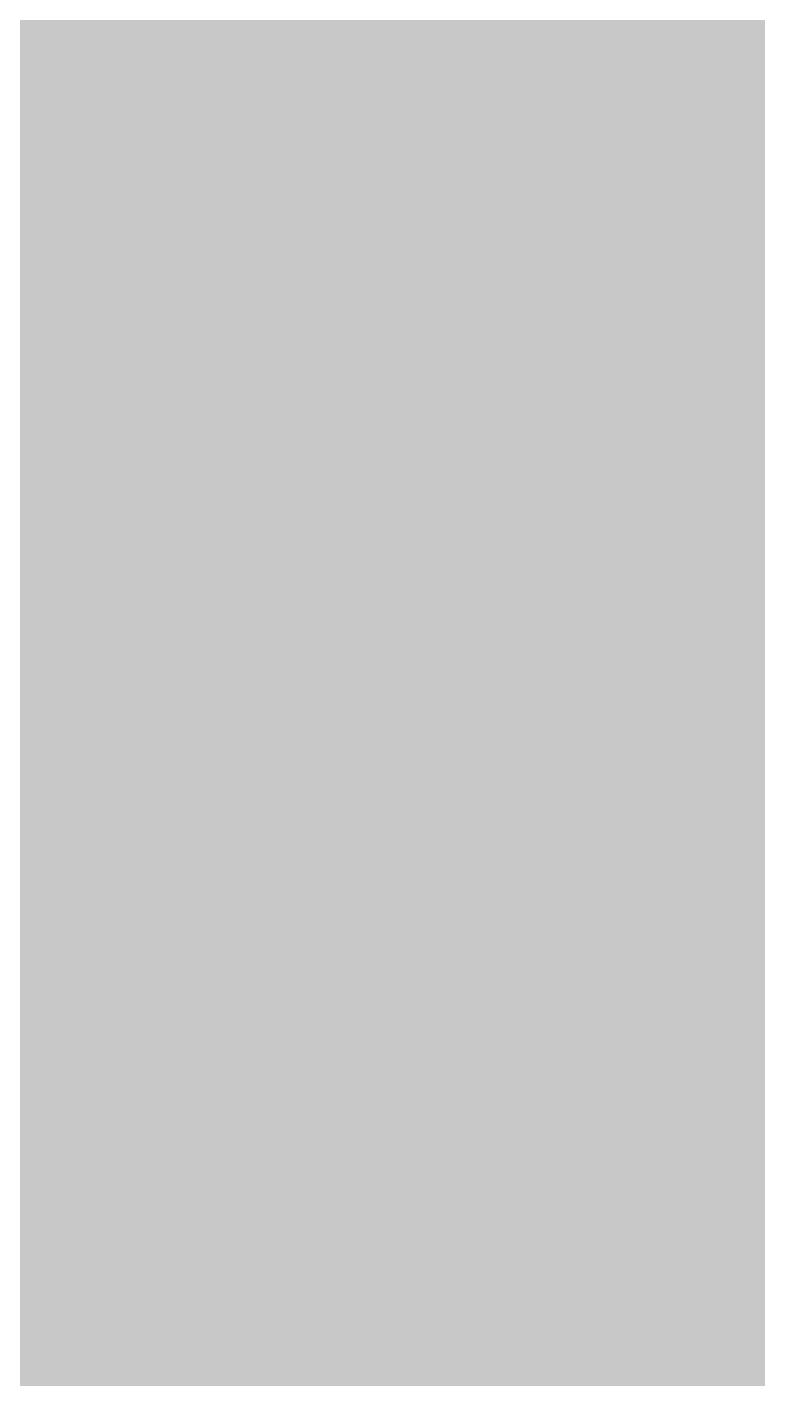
# Model space of a CAD drawing. Header units: inches. Extents: x 0 to 594, y 0 to 420.
# Drawn here: x 549.845 to 550.255, y 192.323 to 193.08 of the extents above; entities that cross this region are included whole.
import ezdxf

# ---------------------------------------------------------------- set-up
doc = ezdxf.new("R2010")
doc.units = ezdxf.units.IN
doc.layers.add('Sheet', color=255, linetype='Continuous')

msp = doc.modelspace()

# ---------------------------------------------------------------- linework, layer by layer
at = {"layer": 'Sheet'}
for points in [[(550.00996, 196.58383, 0.29972, 0.29972, 0), (550.00996, 192.48507, 0.29972, 0.29972, 0)], [(549.67398, 192.88823, 0.29972, 0.29972, 0), (549.69638, 192.91062, 0.29972, 0.29972, 0), (549.71878, 192.91062, 0.29972, 0.29972, 0), (549.74118, 192.93302, 0.29972, 0.29972, 0), (549.76358, 192.93302, 0.29972, 0.29972, 0), (549.78597, 192.95542, 0.29972, 0.29972, 0), (549.80837, 192.95542, 0.29972, 0.29972, 0), (549.83077, 192.97782, 0.29972, 0.29972, 0), (549.85317, 192.97782, 0.29972, 0.29972, 0), (549.87557, 192.97782, 0.29972, 0.29972, 0), (549.89796, 193.00021, 0.29972, 0.29972, 0), (549.92036, 193.00021, 0.29972, 0.29972, 0), (549.96516, 193.00021, 0.29972, 0.29972, 0), (549.98756, 193.00021, 0.29972, 0.29972, 0), (550.00996, 193.00021, 0.29972, 0.29972, 0)], [(549.67398, 192.88823, 0.29972, 0.29972, 0), (549.69638, 192.91062, 0.29972, 0.29972, 0), (549.71878, 192.91062, 0.29972, 0.29972, 0), (549.74118, 192.93302, 0.29972, 0.29972, 0), (549.76358, 192.93302, 0.29972, 0.29972, 0), (549.78597, 192.95542, 0.29972, 0.29972, 0), (549.80837, 192.95542, 0.29972, 0.29972, 0), (549.83077, 192.97782, 0.29972, 0.29972, 0), (549.85317, 192.97782, 0.29972, 0.29972, 0), (549.87557, 192.97782, 0.29972, 0.29972, 0), (549.89796, 193.00021, 0.29972, 0.29972, 0), (549.92036, 193.00021, 0.29972, 0.29972, 0), (549.96516, 193.00021, 0.29972, 0.29972, 0), (549.98756, 193.00021, 0.29972, 0.29972, 0), (550.00996, 193.00021, 0.29972, 0.29972, 0)], [(549.67398, 192.88823, 0.29972, 0.29972, 0), (549.69638, 192.91062, 0.29972, 0.29972, 0), (549.71878, 192.91062, 0.29972, 0.29972, 0), (549.74118, 192.93302, 0.29972, 0.29972, 0), (549.76358, 192.93302, 0.29972, 0.29972, 0), (549.78597, 192.95542, 0.29972, 0.29972, 0), (549.80837, 192.95542, 0.29972, 0.29972, 0), (549.83077, 192.97782, 0.29972, 0.29972, 0), (549.85317, 192.97782, 0.29972, 0.29972, 0), (549.87557, 192.97782, 0.29972, 0.29972, 0), (549.89796, 193.00021, 0.29972, 0.29972, 0), (549.92036, 193.00021, 0.29972, 0.29972, 0), (549.96516, 193.00021, 0.29972, 0.29972, 0), (549.98756, 193.00021, 0.29972, 0.29972, 0), (550.00996, 193.00021, 0.29972, 0.29972, 0)], [(549.67398, 192.88823, 0.29972, 0.29972, 0), (549.69638, 192.91062, 0.29972, 0.29972, 0), (549.71878, 192.91062, 0.29972, 0.29972, 0), (549.74118, 192.93302, 0.29972, 0.29972, 0), (549.76358, 192.93302, 0.29972, 0.29972, 0), (549.78597, 192.95542, 0.29972, 0.29972, 0), (549.80837, 192.95542, 0.29972, 0.29972, 0), (549.83077, 192.97782, 0.29972, 0.29972, 0), (549.85317, 192.97782, 0.29972, 0.29972, 0), (549.87557, 192.97782, 0.29972, 0.29972, 0), (549.89796, 193.00021, 0.29972, 0.29972, 0), (549.92036, 193.00021, 0.29972, 0.29972, 0), (549.96516, 193.00021, 0.29972, 0.29972, 0), (549.98756, 193.00021, 0.29972, 0.29972, 0), (550.00996, 193.00021, 0.29972, 0.29972, 0)], [(549.67398, 192.88823, 0.29972, 0.29972, 0), (549.69638, 192.91062, 0.29972, 0.29972, 0), (549.71878, 192.91062, 0.29972, 0.29972, 0), (549.74118, 192.93302, 0.29972, 0.29972, 0), (549.76358, 192.93302, 0.29972, 0.29972, 0), (549.78597, 192.95542, 0.29972, 0.29972, 0), (549.80837, 192.95542, 0.29972, 0.29972, 0), (549.83077, 192.97782, 0.29972, 0.29972, 0), (549.85317, 192.97782, 0.29972, 0.29972, 0), (549.87557, 192.97782, 0.29972, 0.29972, 0), (549.89796, 193.00021, 0.29972, 0.29972, 0), (549.92036, 193.00021, 0.29972, 0.29972, 0), (549.96516, 193.00021, 0.29972, 0.29972, 0), (549.98756, 193.00021, 0.29972, 0.29972, 0), (550.00996, 193.00021, 0.29972, 0.29972, 0)], [(549.67398, 192.88823, 0.29972, 0.29972, 0), (549.69638, 192.91062, 0.29972, 0.29972, 0), (549.71878, 192.91062, 0.29972, 0.29972, 0), (549.74118, 192.93302, 0.29972, 0.29972, 0), (549.76358, 192.93302, 0.29972, 0.29972, 0), (549.78597, 192.95542, 0.29972, 0.29972, 0), (549.80837, 192.95542, 0.29972, 0.29972, 0), (549.83077, 192.97782, 0.29972, 0.29972, 0), (549.85317, 192.97782, 0.29972, 0.29972, 0), (549.87557, 192.97782, 0.29972, 0.29972, 0), (549.89796, 193.00021, 0.29972, 0.29972, 0), (549.92036, 193.00021, 0.29972, 0.29972, 0), (549.96516, 193.00021, 0.29972, 0.29972, 0), (549.98756, 193.00021, 0.29972, 0.29972, 0), (550.00996, 193.00021, 0.29972, 0.29972, 0)], [(549.67398, 192.88823, 0.29972, 0.29972, 0), (549.69638, 192.91062, 0.29972, 0.29972, 0), (549.71878, 192.91062, 0.29972, 0.29972, 0), (549.74118, 192.93302, 0.29972, 0.29972, 0), (549.76358, 192.93302, 0.29972, 0.29972, 0), (549.78597, 192.95542, 0.29972, 0.29972, 0), (549.80837, 192.95542, 0.29972, 0.29972, 0), (549.83077, 192.97782, 0.29972, 0.29972, 0), (549.85317, 192.97782, 0.29972, 0.29972, 0), (549.87557, 192.97782, 0.29972, 0.29972, 0), (549.89796, 193.00021, 0.29972, 0.29972, 0), (549.92036, 193.00021, 0.29972, 0.29972, 0), (549.96516, 193.00021, 0.29972, 0.29972, 0), (549.98756, 193.00021, 0.29972, 0.29972, 0), (550.00996, 193.00021, 0.29972, 0.29972, 0)], [(549.67398, 192.88823, 0.29972, 0.29972, 0), (549.69638, 192.91062, 0.29972, 0.29972, 0), (549.71878, 192.91062, 0.29972, 0.29972, 0), (549.74118, 192.93302, 0.29972, 0.29972, 0), (549.76358, 192.93302, 0.29972, 0.29972, 0), (549.78597, 192.95542, 0.29972, 0.29972, 0), (549.80837, 192.95542, 0.29972, 0.29972, 0), (549.83077, 192.97782, 0.29972, 0.29972, 0), (549.85317, 192.97782, 0.29972, 0.29972, 0), (549.87557, 192.97782, 0.29972, 0.29972, 0), (549.89796, 193.00021, 0.29972, 0.29972, 0), (549.92036, 193.00021, 0.29972, 0.29972, 0), (549.96516, 193.00021, 0.29972, 0.29972, 0), (549.98756, 193.00021, 0.29972, 0.29972, 0), (550.00996, 193.00021, 0.29972, 0.29972, 0)], [(550.00996, 193.00021, 0.29972, 0.29972, 0), (550.00996, 193.00021, 0.29972, 0.29972, 0)], [(550.00996, 193.00021, 0.29972, 0.29972, 0), (550.03235, 193.00021, 0.29972, 0.29972, 0), (550.05475, 193.00021, 0.29972, 0.29972, 0), (550.09955, 193.00021, 0.29972, 0.29972, 0), (550.12195, 193.00021, 0.29972, 0.29972, 0), (550.14434, 192.97782, 0.29972, 0.29972, 0), (550.16674, 192.97782, 0.29972, 0.29972, 0), (550.18914, 192.97782, 0.29972, 0.29972, 0), (550.21154, 192.95542, 0.29972, 0.29972, 0), (550.23394, 192.95542, 0.29972, 0.29972, 0), (550.25634, 192.93302, 0.29972, 0.29972, 0), (550.27873, 192.93302, 0.29972, 0.29972, 0), (550.30113, 192.91062, 0.29972, 0.29972, 0), (550.32353, 192.91062, 0.29972, 0.29972, 0), (550.34593, 192.88823, 0.29972, 0.29972, 0), (550.36833, 192.86583, 0.29972, 0.29972, 0), (550.36833, 192.84343, 0.29972, 0.29972, 0), (550.39072, 192.84343, 0.29972, 0.29972, 0), (550.41312, 192.82103, 0.29972, 0.29972, 0)], [(550.00996, 193.00021, 0.29972, 0.29972, 0), (550.00996, 193.00021, 0.29972, 0.29972, 0)], [(550.00996, 193.00021, 0.29972, 0.29972, 0), (550.03235, 193.00021, 0.29972, 0.29972, 0), (550.05475, 193.00021, 0.29972, 0.29972, 0), (550.09955, 193.00021, 0.29972, 0.29972, 0), (550.12195, 193.00021, 0.29972, 0.29972, 0), (550.14434, 192.97782, 0.29972, 0.29972, 0), (550.16674, 192.97782, 0.29972, 0.29972, 0), (550.18914, 192.97782, 0.29972, 0.29972, 0), (550.21154, 192.95542, 0.29972, 0.29972, 0), (550.23394, 192.95542, 0.29972, 0.29972, 0), (550.25634, 192.93302, 0.29972, 0.29972, 0), (550.27873, 192.93302, 0.29972, 0.29972, 0), (550.30113, 192.91062, 0.29972, 0.29972, 0), (550.32353, 192.91062, 0.29972, 0.29972, 0), (550.34593, 192.88823, 0.29972, 0.29972, 0), (550.36833, 192.86583, 0.29972, 0.29972, 0), (550.36833, 192.84343, 0.29972, 0.29972, 0), (550.39072, 192.84343, 0.29972, 0.29972, 0), (550.41312, 192.82103, 0.29972, 0.29972, 0)], [(550.00996, 193.00021, 0.29972, 0.29972, 0), (550.00996, 193.00021, 0.29972, 0.29972, 0)], [(550.00996, 193.00021, 0.29972, 0.29972, 0), (550.03235, 193.00021, 0.29972, 0.29972, 0), (550.05475, 193.00021, 0.29972, 0.29972, 0), (550.09955, 193.00021, 0.29972, 0.29972, 0), (550.12195, 193.00021, 0.29972, 0.29972, 0), (550.14434, 192.97782, 0.29972, 0.29972, 0), (550.16674, 192.97782, 0.29972, 0.29972, 0), (550.18914, 192.97782, 0.29972, 0.29972, 0), (550.21154, 192.95542, 0.29972, 0.29972, 0), (550.23394, 192.95542, 0.29972, 0.29972, 0), (550.25634, 192.93302, 0.29972, 0.29972, 0), (550.27873, 192.93302, 0.29972, 0.29972, 0), (550.30113, 192.91062, 0.29972, 0.29972, 0), (550.32353, 192.91062, 0.29972, 0.29972, 0), (550.34593, 192.88823, 0.29972, 0.29972, 0), (550.36833, 192.86583, 0.29972, 0.29972, 0), (550.36833, 192.84343, 0.29972, 0.29972, 0), (550.39072, 192.84343, 0.29972, 0.29972, 0), (550.41312, 192.82103, 0.29972, 0.29972, 0)], [(550.00996, 193.00021, 0.29972, 0.29972, 0), (550.00996, 193.00021, 0.29972, 0.29972, 0)], [(550.00996, 193.00021, 0.29972, 0.29972, 0), (550.03235, 193.00021, 0.29972, 0.29972, 0), (550.05475, 193.00021, 0.29972, 0.29972, 0), (550.09955, 193.00021, 0.29972, 0.29972, 0), (550.12195, 193.00021, 0.29972, 0.29972, 0), (550.14434, 192.97782, 0.29972, 0.29972, 0), (550.16674, 192.97782, 0.29972, 0.29972, 0), (550.18914, 192.97782, 0.29972, 0.29972, 0), (550.21154, 192.95542, 0.29972, 0.29972, 0), (550.23394, 192.95542, 0.29972, 0.29972, 0), (550.25634, 192.93302, 0.29972, 0.29972, 0), (550.27873, 192.93302, 0.29972, 0.29972, 0), (550.30113, 192.91062, 0.29972, 0.29972, 0), (550.32353, 192.91062, 0.29972, 0.29972, 0), (550.34593, 192.88823, 0.29972, 0.29972, 0), (550.36833, 192.86583, 0.29972, 0.29972, 0), (550.36833, 192.84343, 0.29972, 0.29972, 0), (550.39072, 192.84343, 0.29972, 0.29972, 0), (550.41312, 192.82103, 0.29972, 0.29972, 0)], [(550.00996, 193.00021, 0.29972, 0.29972, 0), (550.00996, 193.00021, 0.29972, 0.29972, 0)], [(550.00996, 193.00021, 0.29972, 0.29972, 0), (550.03235, 193.00021, 0.29972, 0.29972, 0), (550.05475, 193.00021, 0.29972, 0.29972, 0), (550.09955, 193.00021, 0.29972, 0.29972, 0), (550.12195, 193.00021, 0.29972, 0.29972, 0), (550.14434, 192.97782, 0.29972, 0.29972, 0), (550.16674, 192.97782, 0.29972, 0.29972, 0), (550.18914, 192.97782, 0.29972, 0.29972, 0), (550.21154, 192.95542, 0.29972, 0.29972, 0), (550.23394, 192.95542, 0.29972, 0.29972, 0), (550.25634, 192.93302, 0.29972, 0.29972, 0), (550.27873, 192.93302, 0.29972, 0.29972, 0), (550.30113, 192.91062, 0.29972, 0.29972, 0), (550.32353, 192.91062, 0.29972, 0.29972, 0), (550.34593, 192.88823, 0.29972, 0.29972, 0), (550.36833, 192.86583, 0.29972, 0.29972, 0), (550.36833, 192.84343, 0.29972, 0.29972, 0), (550.39072, 192.84343, 0.29972, 0.29972, 0), (550.41312, 192.82103, 0.29972, 0.29972, 0)], [(550.00996, 193.00021, 0.29972, 0.29972, 0), (550.00996, 193.00021, 0.29972, 0.29972, 0)], [(550.00996, 193.00021, 0.29972, 0.29972, 0), (550.03235, 193.00021, 0.29972, 0.29972, 0), (550.05475, 193.00021, 0.29972, 0.29972, 0), (550.09955, 193.00021, 0.29972, 0.29972, 0), (550.12195, 193.00021, 0.29972, 0.29972, 0), (550.14434, 192.97782, 0.29972, 0.29972, 0), (550.16674, 192.97782, 0.29972, 0.29972, 0), (550.18914, 192.97782, 0.29972, 0.29972, 0), (550.21154, 192.95542, 0.29972, 0.29972, 0), (550.23394, 192.95542, 0.29972, 0.29972, 0), (550.25634, 192.93302, 0.29972, 0.29972, 0), (550.27873, 192.93302, 0.29972, 0.29972, 0), (550.30113, 192.91062, 0.29972, 0.29972, 0), (550.32353, 192.91062, 0.29972, 0.29972, 0), (550.34593, 192.88823, 0.29972, 0.29972, 0), (550.36833, 192.86583, 0.29972, 0.29972, 0), (550.36833, 192.84343, 0.29972, 0.29972, 0), (550.39072, 192.84343, 0.29972, 0.29972, 0), (550.41312, 192.82103, 0.29972, 0.29972, 0)], [(550.00996, 193.00021, 0.29972, 0.29972, 0), (550.00996, 193.00021, 0.29972, 0.29972, 0)], [(550.00996, 193.00021, 0.29972, 0.29972, 0), (550.03235, 193.00021, 0.29972, 0.29972, 0), (550.05475, 193.00021, 0.29972, 0.29972, 0), (550.09955, 193.00021, 0.29972, 0.29972, 0), (550.12195, 193.00021, 0.29972, 0.29972, 0), (550.14434, 192.97782, 0.29972, 0.29972, 0), (550.16674, 192.97782, 0.29972, 0.29972, 0), (550.18914, 192.97782, 0.29972, 0.29972, 0), (550.21154, 192.95542, 0.29972, 0.29972, 0), (550.23394, 192.95542, 0.29972, 0.29972, 0), (550.25634, 192.93302, 0.29972, 0.29972, 0), (550.27873, 192.93302, 0.29972, 0.29972, 0), (550.30113, 192.91062, 0.29972, 0.29972, 0), (550.32353, 192.91062, 0.29972, 0.29972, 0), (550.34593, 192.88823, 0.29972, 0.29972, 0), (550.36833, 192.86583, 0.29972, 0.29972, 0), (550.36833, 192.84343, 0.29972, 0.29972, 0), (550.39072, 192.84343, 0.29972, 0.29972, 0), (550.41312, 192.82103, 0.29972, 0.29972, 0)], [(550.00996, 193.00021, 0.29972, 0.29972, 0), (550.00996, 193.00021, 0.29972, 0.29972, 0)], [(550.00996, 193.00021, 0.29972, 0.29972, 0), (550.03235, 193.00021, 0.29972, 0.29972, 0), (550.05475, 193.00021, 0.29972, 0.29972, 0), (550.09955, 193.00021, 0.29972, 0.29972, 0), (550.12195, 193.00021, 0.29972, 0.29972, 0), (550.14434, 192.97782, 0.29972, 0.29972, 0), (550.16674, 192.97782, 0.29972, 0.29972, 0), (550.18914, 192.97782, 0.29972, 0.29972, 0), (550.21154, 192.95542, 0.29972, 0.29972, 0), (550.23394, 192.95542, 0.29972, 0.29972, 0), (550.25634, 192.93302, 0.29972, 0.29972, 0), (550.27873, 192.93302, 0.29972, 0.29972, 0), (550.30113, 192.91062, 0.29972, 0.29972, 0), (550.32353, 192.91062, 0.29972, 0.29972, 0), (550.34593, 192.88823, 0.29972, 0.29972, 0), (550.36833, 192.86583, 0.29972, 0.29972, 0), (550.36833, 192.84343, 0.29972, 0.29972, 0), (550.39072, 192.84343, 0.29972, 0.29972, 0), (550.41312, 192.82103, 0.29972, 0.29972, 0)], [(549.78597, 192.95542, 0.09906, 0.09906, 0), (549.80837, 192.95542, 0.09906, 0.09906, 0), (549.83077, 192.97782, 0.09906, 0.09906, 0), (549.85317, 192.97782, 0.09906, 0.09906, 0), (549.87557, 192.97782, 0.09906, 0.09906, 0), (549.89796, 193.00021, 0.09906, 0.09906, 0), (549.92036, 193.00021, 0.09906, 0.09906, 0), (549.96516, 193.00021, 0.09906, 0.09906, 0), (549.98756, 193.00021, 0.09906, 0.09906, 0), (550.00996, 193.00021, 0.09906, 0.09906, 0)], [(549.78597, 192.95542, 0.09906, 0.09906, 0), (549.80837, 192.95542, 0.09906, 0.09906, 0), (549.83077, 192.97782, 0.09906, 0.09906, 0), (549.85317, 192.97782, 0.09906, 0.09906, 0), (549.87557, 192.97782, 0.09906, 0.09906, 0), (549.89796, 193.00021, 0.09906, 0.09906, 0), (549.92036, 193.00021, 0.09906, 0.09906, 0), (549.96516, 193.00021, 0.09906, 0.09906, 0), (549.98756, 193.00021, 0.09906, 0.09906, 0), (550.00996, 193.00021, 0.09906, 0.09906, 0)], [(549.78597, 192.95542, 0.09906, 0.09906, 0), (549.80837, 192.95542, 0.09906, 0.09906, 0), (549.83077, 192.97782, 0.09906, 0.09906, 0), (549.85317, 192.97782, 0.09906, 0.09906, 0), (549.87557, 192.97782, 0.09906, 0.09906, 0), (549.89796, 193.00021, 0.09906, 0.09906, 0), (549.92036, 193.00021, 0.09906, 0.09906, 0), (549.96516, 193.00021, 0.09906, 0.09906, 0), (549.98756, 193.00021, 0.09906, 0.09906, 0), (550.00996, 193.00021, 0.09906, 0.09906, 0)], [(549.78597, 192.95542, 0.09906, 0.09906, 0), (549.80837, 192.95542, 0.09906, 0.09906, 0), (549.83077, 192.97782, 0.09906, 0.09906, 0), (549.85317, 192.97782, 0.09906, 0.09906, 0), (549.87557, 192.97782, 0.09906, 0.09906, 0), (549.89796, 193.00021, 0.09906, 0.09906, 0), (549.92036, 193.00021, 0.09906, 0.09906, 0), (549.96516, 193.00021, 0.09906, 0.09906, 0), (549.98756, 193.00021, 0.09906, 0.09906, 0), (550.00996, 193.00021, 0.09906, 0.09906, 0)], [(549.78597, 192.95542, 0.09906, 0.09906, 0), (549.80837, 192.95542, 0.09906, 0.09906, 0), (549.83077, 192.97782, 0.09906, 0.09906, 0), (549.85317, 192.97782, 0.09906, 0.09906, 0), (549.87557, 192.97782, 0.09906, 0.09906, 0), (549.89796, 193.00021, 0.09906, 0.09906, 0), (549.92036, 193.00021, 0.09906, 0.09906, 0), (549.96516, 193.00021, 0.09906, 0.09906, 0), (549.98756, 193.00021, 0.09906, 0.09906, 0), (550.00996, 193.00021, 0.09906, 0.09906, 0)], [(549.78597, 192.95542, 0.09906, 0.09906, 0), (549.80837, 192.95542, 0.09906, 0.09906, 0), (549.83077, 192.97782, 0.09906, 0.09906, 0), (549.85317, 192.97782, 0.09906, 0.09906, 0), (549.87557, 192.97782, 0.09906, 0.09906, 0), (549.89796, 193.00021, 0.09906, 0.09906, 0), (549.92036, 193.00021, 0.09906, 0.09906, 0), (549.96516, 193.00021, 0.09906, 0.09906, 0), (549.98756, 193.00021, 0.09906, 0.09906, 0), (550.00996, 193.00021, 0.09906, 0.09906, 0)], [(549.78597, 192.95542, 0.09906, 0.09906, 0), (549.80837, 192.95542, 0.09906, 0.09906, 0), (549.83077, 192.97782, 0.09906, 0.09906, 0), (549.85317, 192.97782, 0.09906, 0.09906, 0), (549.87557, 192.97782, 0.09906, 0.09906, 0), (549.89796, 193.00021, 0.09906, 0.09906, 0), (549.92036, 193.00021, 0.09906, 0.09906, 0), (549.96516, 193.00021, 0.09906, 0.09906, 0), (549.98756, 193.00021, 0.09906, 0.09906, 0), (550.00996, 193.00021, 0.09906, 0.09906, 0)], [(549.78597, 192.95542, 0.09906, 0.09906, 0), (549.80837, 192.95542, 0.09906, 0.09906, 0), (549.83077, 192.97782, 0.09906, 0.09906, 0), (549.85317, 192.97782, 0.09906, 0.09906, 0), (549.87557, 192.97782, 0.09906, 0.09906, 0), (549.89796, 193.00021, 0.09906, 0.09906, 0), (549.92036, 193.00021, 0.09906, 0.09906, 0), (549.96516, 193.00021, 0.09906, 0.09906, 0), (549.98756, 193.00021, 0.09906, 0.09906, 0), (550.00996, 193.00021, 0.09906, 0.09906, 0)], [(550.00996, 193.00021, 0.09906, 0.09906, 0), (550.00996, 193.00021, 0.09906, 0.09906, 0)], [(550.00996, 193.00021, 0.09906, 0.09906, 0), (550.03235, 193.00021, 0.09906, 0.09906, 0), (550.05475, 193.00021, 0.09906, 0.09906, 0), (550.09955, 193.00021, 0.09906, 0.09906, 0), (550.12195, 193.00021, 0.09906, 0.09906, 0), (550.14434, 192.97782, 0.09906, 0.09906, 0), (550.16674, 192.97782, 0.09906, 0.09906, 0), (550.18914, 192.97782, 0.09906, 0.09906, 0), (550.21154, 192.95542, 0.09906, 0.09906, 0), (550.23394, 192.95542, 0.09906, 0.09906, 0), (550.25634, 192.93302, 0.09906, 0.09906, 0), (550.27873, 192.93302, 0.09906, 0.09906, 0), (550.30113, 192.91062, 0.09906, 0.09906, 0), (550.32353, 192.91062, 0.09906, 0.09906, 0)], [(550.00996, 193.00021, 0.09906, 0.09906, 0), (550.00996, 193.00021, 0.09906, 0.09906, 0)], [(550.00996, 193.00021, 0.09906, 0.09906, 0), (550.03235, 193.00021, 0.09906, 0.09906, 0), (550.05475, 193.00021, 0.09906, 0.09906, 0), (550.09955, 193.00021, 0.09906, 0.09906, 0), (550.12195, 193.00021, 0.09906, 0.09906, 0), (550.14434, 192.97782, 0.09906, 0.09906, 0), (550.16674, 192.97782, 0.09906, 0.09906, 0), (550.18914, 192.97782, 0.09906, 0.09906, 0), (550.21154, 192.95542, 0.09906, 0.09906, 0), (550.23394, 192.95542, 0.09906, 0.09906, 0), (550.25634, 192.93302, 0.09906, 0.09906, 0), (550.27873, 192.93302, 0.09906, 0.09906, 0), (550.30113, 192.91062, 0.09906, 0.09906, 0), (550.32353, 192.91062, 0.09906, 0.09906, 0)], [(550.00996, 193.00021, 0.09906, 0.09906, 0), (550.00996, 193.00021, 0.09906, 0.09906, 0)], [(550.00996, 193.00021, 0.09906, 0.09906, 0), (550.03235, 193.00021, 0.09906, 0.09906, 0), (550.05475, 193.00021, 0.09906, 0.09906, 0), (550.09955, 193.00021, 0.09906, 0.09906, 0), (550.12195, 193.00021, 0.09906, 0.09906, 0), (550.14434, 192.97782, 0.09906, 0.09906, 0), (550.16674, 192.97782, 0.09906, 0.09906, 0), (550.18914, 192.97782, 0.09906, 0.09906, 0), (550.21154, 192.95542, 0.09906, 0.09906, 0), (550.23394, 192.95542, 0.09906, 0.09906, 0), (550.25634, 192.93302, 0.09906, 0.09906, 0), (550.27873, 192.93302, 0.09906, 0.09906, 0), (550.30113, 192.91062, 0.09906, 0.09906, 0), (550.32353, 192.91062, 0.09906, 0.09906, 0)], [(550.00996, 193.00021, 0.09906, 0.09906, 0), (550.00996, 193.00021, 0.09906, 0.09906, 0)], [(550.00996, 193.00021, 0.09906, 0.09906, 0), (550.03235, 193.00021, 0.09906, 0.09906, 0), (550.05475, 193.00021, 0.09906, 0.09906, 0), (550.09955, 193.00021, 0.09906, 0.09906, 0), (550.12195, 193.00021, 0.09906, 0.09906, 0), (550.14434, 192.97782, 0.09906, 0.09906, 0), (550.16674, 192.97782, 0.09906, 0.09906, 0), (550.18914, 192.97782, 0.09906, 0.09906, 0), (550.21154, 192.95542, 0.09906, 0.09906, 0), (550.23394, 192.95542, 0.09906, 0.09906, 0), (550.25634, 192.93302, 0.09906, 0.09906, 0), (550.27873, 192.93302, 0.09906, 0.09906, 0), (550.30113, 192.91062, 0.09906, 0.09906, 0), (550.32353, 192.91062, 0.09906, 0.09906, 0)], [(550.00996, 193.00021, 0.09906, 0.09906, 0), (550.00996, 193.00021, 0.09906, 0.09906, 0)], [(550.00996, 193.00021, 0.09906, 0.09906, 0), (550.03235, 193.00021, 0.09906, 0.09906, 0), (550.05475, 193.00021, 0.09906, 0.09906, 0), (550.09955, 193.00021, 0.09906, 0.09906, 0), (550.12195, 193.00021, 0.09906, 0.09906, 0), (550.14434, 192.97782, 0.09906, 0.09906, 0), (550.16674, 192.97782, 0.09906, 0.09906, 0), (550.18914, 192.97782, 0.09906, 0.09906, 0), (550.21154, 192.95542, 0.09906, 0.09906, 0), (550.23394, 192.95542, 0.09906, 0.09906, 0), (550.25634, 192.93302, 0.09906, 0.09906, 0), (550.27873, 192.93302, 0.09906, 0.09906, 0), (550.30113, 192.91062, 0.09906, 0.09906, 0), (550.32353, 192.91062, 0.09906, 0.09906, 0)], [(550.00996, 193.00021, 0.09906, 0.09906, 0), (550.00996, 193.00021, 0.09906, 0.09906, 0)], [(550.00996, 193.00021, 0.09906, 0.09906, 0), (550.03235, 193.00021, 0.09906, 0.09906, 0), (550.05475, 193.00021, 0.09906, 0.09906, 0), (550.09955, 193.00021, 0.09906, 0.09906, 0), (550.12195, 193.00021, 0.09906, 0.09906, 0), (550.14434, 192.97782, 0.09906, 0.09906, 0), (550.16674, 192.97782, 0.09906, 0.09906, 0), (550.18914, 192.97782, 0.09906, 0.09906, 0), (550.21154, 192.95542, 0.09906, 0.09906, 0), (550.23394, 192.95542, 0.09906, 0.09906, 0), (550.25634, 192.93302, 0.09906, 0.09906, 0), (550.27873, 192.93302, 0.09906, 0.09906, 0), (550.30113, 192.91062, 0.09906, 0.09906, 0), (550.32353, 192.91062, 0.09906, 0.09906, 0)], [(550.00996, 193.00021, 0.09906, 0.09906, 0), (550.00996, 193.00021, 0.09906, 0.09906, 0)], [(550.00996, 193.00021, 0.09906, 0.09906, 0), (550.03235, 193.00021, 0.09906, 0.09906, 0), (550.05475, 193.00021, 0.09906, 0.09906, 0), (550.09955, 193.00021, 0.09906, 0.09906, 0), (550.12195, 193.00021, 0.09906, 0.09906, 0), (550.14434, 192.97782, 0.09906, 0.09906, 0), (550.16674, 192.97782, 0.09906, 0.09906, 0), (550.18914, 192.97782, 0.09906, 0.09906, 0), (550.21154, 192.95542, 0.09906, 0.09906, 0), (550.23394, 192.95542, 0.09906, 0.09906, 0), (550.25634, 192.93302, 0.09906, 0.09906, 0), (550.27873, 192.93302, 0.09906, 0.09906, 0), (550.30113, 192.91062, 0.09906, 0.09906, 0), (550.32353, 192.91062, 0.09906, 0.09906, 0)], [(550.00996, 193.00021, 0.09906, 0.09906, 0), (550.00996, 193.00021, 0.09906, 0.09906, 0)], [(550.00996, 193.00021, 0.09906, 0.09906, 0), (550.03235, 193.00021, 0.09906, 0.09906, 0), (550.05475, 193.00021, 0.09906, 0.09906, 0), (550.09955, 193.00021, 0.09906, 0.09906, 0), (550.12195, 193.00021, 0.09906, 0.09906, 0), (550.14434, 192.97782, 0.09906, 0.09906, 0), (550.16674, 192.97782, 0.09906, 0.09906, 0), (550.18914, 192.97782, 0.09906, 0.09906, 0), (550.21154, 192.95542, 0.09906, 0.09906, 0), (550.23394, 192.95542, 0.09906, 0.09906, 0), (550.25634, 192.93302, 0.09906, 0.09906, 0), (550.27873, 192.93302, 0.09906, 0.09906, 0), (550.30113, 192.91062, 0.09906, 0.09906, 0), (550.32353, 192.91062, 0.09906, 0.09906, 0)], [(530.00837, 192.48507, 0.29972, 0.29972, 0), (537.51177, 192.48507, 0.29972, 0.29972, 0), (550.00996, 192.48507, 0.29972, 0.29972, 0), (562.50815, 192.48507, 0.29972, 0.29972, 0)], [(550.00996, 188.38631, 0.29972, 0.29972, 0), (550.00996, 192.48507, 0.29972, 0.29972, 0)]]:
    msp.add_lwpolyline(points, format="xyseb", dxfattribs=at)
msp.add_lwpolyline([(549.74602, 192.50001, 0.508, 0.508, 1), (550.25402, 192.50001, 0.508, 0.508, 1)], format="xyseb", close=True, dxfattribs=at)

doc.saveas('drawing.dxf')
